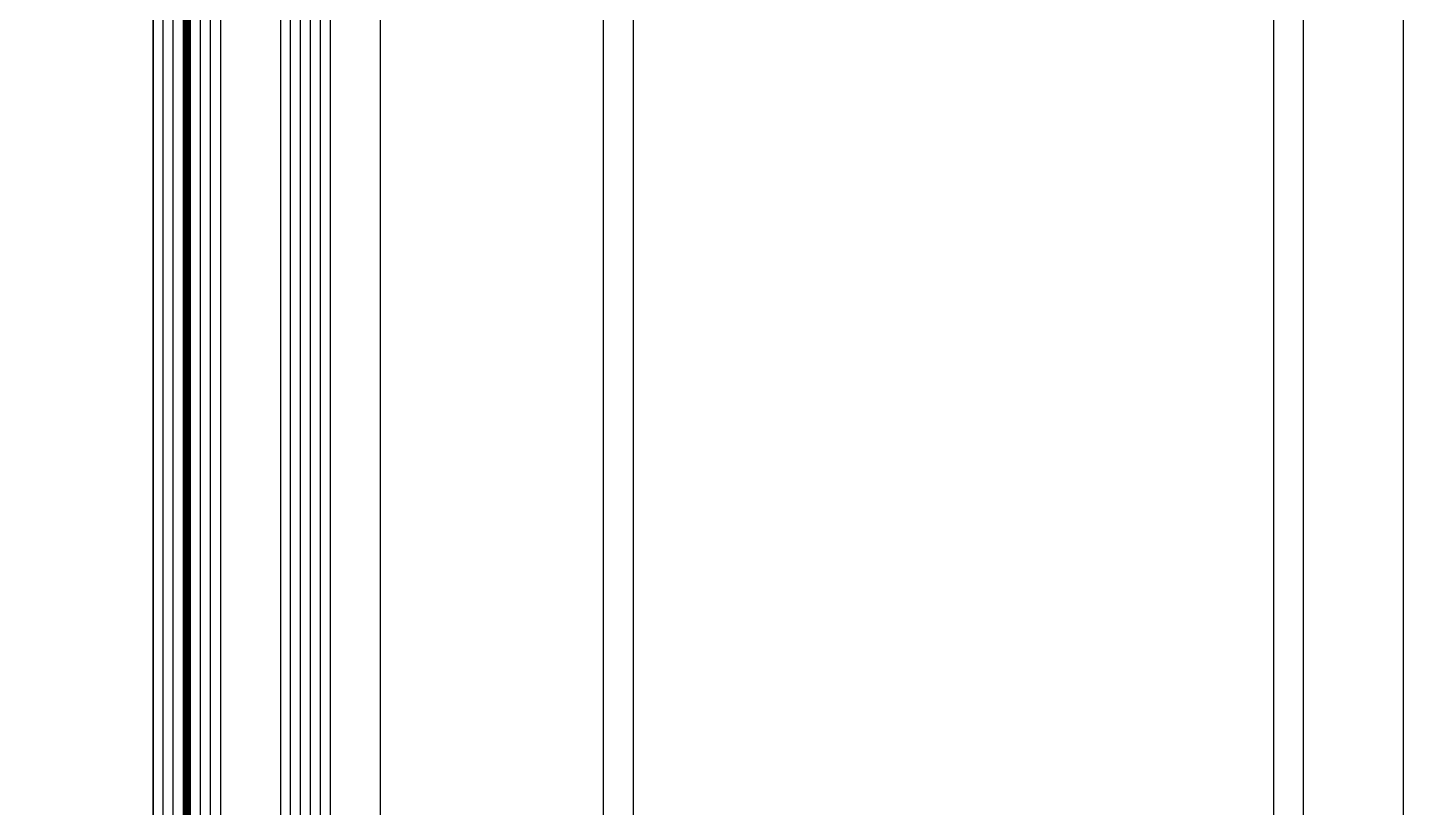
# Model space of a CAD drawing. Header units: millimetres. Extents: x 434053 to 1059003, y -2417481 to 936527.
# Drawn here: x 642044.5 to 642319.6, y -2248768.9 to -2248613 of the extents above; entities that cross this region are included whole.
import ezdxf

# ---------------------------------------------------------------- set-up
doc = ezdxf.new("R2010")
doc.units = ezdxf.units.MM
doc.header["$LTSCALE"] = 1000
doc.header["$MEASUREMENT"] = 0
doc.linetypes.add('CENTER', pattern=[2, 1.25, -0.25, 0.25, -0.25])
doc.linetypes.add('HIDDEN', pattern=[9.525, 6.35, -3.175])
doc.layers.get('Defpoints').update_dxf_attribs({"color": 6})
doc.layers.add('A-DETL-0001', color=4, linetype='Continuous', lineweight=15)
for name, color, linetype in [('EXTRUSION-V', 141, 'Continuous'), ('GLASS', 1, 'Continuous'), ('GLASS-V', 11, 'Continuous'), ('GRID', 8, 'CENTER'), ('HZHZNEWPLOTLAYER#@$TT', 7, 'Continuous'), ('STEEL-V', 71, 'Continuous')]:
    doc.layers.add(name, color=color, linetype=linetype)
doc.styles.add('VERDANA', font='verdana.ttf', dxfattribs={"width": 0.8})
doc.dimstyles.new('A1-1-120', dxfattribs={"dimscale": 110, "dimtxt": 4, "dimasz": 4, "dimexe": 2, "dimexo": 2, "dimgap": 1.5, "dimtad": 1, "dimdec": 1, "dimdsep": 46, "dimtxsty": 'VERDANA', "dimcen": 0, "dimdle": 1, "dimclrd": 256, "dimclre": 256, "dimclrt": 2, "dimadec": 0, "dimazin": 0, "dimtfac": 1, "dimtdec": 1, "dimtmove": 0, "dimatfit": 2, "dimfxl": 1, "dimtolj": 1, "dimtzin": 0, "dimlwd": -1, "dimlwe": -1, "dimarcsym": 1})

# ---------------------------------------------------------------- blocks, each defined once
blk = doc.blocks.new('DIMBLOCK87-800_SEC_PODIUM SE')
at = {"transparency": 16777216}
for p, q in [((169135.88, 4269.19), (169135.88, 3443.12)), ((170135.89, 4267.73), (170135.89, 3443.12)), ((168735.88, 3643.12), (168335.88, 3643.12)), ((170135.89, 3643.12), (169135.88, 3643.12)), ((170535.89, 3643.12), (170935.89, 3643.12))]:
    blk.add_line(p, q, dxfattribs=at)
for points in [[(168735.88, 3709.79), (168735.88, 3576.46), (169135.88, 3643.12)], [(170535.89, 3709.79), (170535.89, 3576.46), (170135.89, 3643.12)]]:
    blk.add_solid(points, dxfattribs=at)
at = {"layer": 'Defpoints', "color": 0, "transparency": 16777216}
for p in [(169135.88, 4469.19), (170135.89, 4467.73), (169135.88, 3643.12)]:
    blk.add_point(p, dxfattribs=at)
at = {"color": 2, "transparency": 16777216, "insert": (169635.89, 4001.32), "char_height": 400, "width": 363.3631, "attachment_point": 5, "style": 'VERDANA'}
blk.add_mtext('\\A1;{\\T0.9;1000}', dxfattribs=at)
blk = doc.blocks.new('*U454')
at = {"layer": 'GLASS'}
for points in [[(467.33, 23.5), (1, 23.5), (0, 24.5), (0, 32.5), (1, 33.5), (467.33, 33.5)], [(467.33, 11.5), (1, 11.5), (0, 10.5), (0, 6.5), (1, 5.5), (467.33, 5.5)], [(467.33, 4), (1, 4), (0, 3), (0, -1), (1, -2), (467.33, -2)]]:
    blk.add_lwpolyline(points, dxfattribs=at)
at = {"layer": 'GLASS-V'}
for p, q in [((0, 31.5), (467.33, 31.5)), ((0, 29.5), (467.33, 29.5)), ((0, 27.5), (467.33, 27.5)), ((0, 25.5), (467.33, 25.5)), ((0, 9.5), (467.33, 9.5)), ((0, 7.5), (467.33, 7.5)), ((0, 2), (467.33, 2)), ((0, 0), (467.33, 0))]:
    blk.add_line(p, q, dxfattribs=at)
at = {"layer": 'GLASS-V', "linetype": 'HIDDEN', "const_width": 1.5}
blk.add_lwpolyline([(1, 4.75), (467.33, 4.75)], dxfattribs=at)
blk = doc.blocks.new('A$C4EA60FE4')
at = {"layer": 'EXTRUSION-V'}
blk.add_line((596.73, -1020.54), (596.73, -476.7), dxfattribs=at)
blk.add_lwpolyline([(801.23, -1276.2), (801.23, -476.7)], dxfattribs=at)
at = {"layer": 'GRID'}
blk.add_line((551.23, -476.7), (551.23, -1805.56), dxfattribs=at)
at = {"layer": 'STEEL-V', "linetype": 'HIDDEN'}
for p, q in [((647.23, 399.46), (647.23, -4320.54)), ((775.23, 399.46), (775.23, -4320.54))]:
    blk.add_line(p, q, dxfattribs=at)
blk.add_lwpolyline([(781.23, -4320.54), (781.23, 399.46), (641.23, 399.46), (641.23, -4320.54)], dxfattribs=at)
at = {"color": 0, "linetype": 'ByBlock', "xscale": -1, "rotation": 270}
blk.add_blockref('*U454', (553.23, -944.04), dxfattribs=at)
blk = doc.blocks.new('A$C6AE5520D')
at = {"layer": 'A-DETL-0001'}
blk.add_lwpolyline([(15377.23, 10265.14), (15377.23, 10215.14), (16177.23, 10215.14), (16177.23, 4215.14)], dxfattribs=at)
at = {"layer": 'GRID'}
blk.add_line((16177.24, 2385.15), (16177.24, 32918.39), dxfattribs=at)
blk.add_blockref('A$C4EA60FE4', (15626.01, 8485.67))
dim = blk.add_linear_dim(base=(15177.23, 7858.26), p1=(16177.24, 8682.86), p2=(15177.23, 8684.33), text='{\\T0.9;<>}', dimstyle='A1-1-120')
dim.commit()
dim.dimension.update_dxf_attribs({"geometry": 'DIMBLOCK87-800_SEC_PODIUM SE', "text_midpoint": (15677.24, 7858.26), "dimtype": 128, "insert": (-153958.65, 4215.14)})

msp = doc.modelspace()

# ---------------------------------------------------------------- block references
at = {"layer": 'HZHZNEWPLOTLAYER#@$TT'}
msp.add_blockref('A$C6AE5520D', (625892.32, -2256381.35), dxfattribs=at)

doc.saveas('drawing.dxf')
